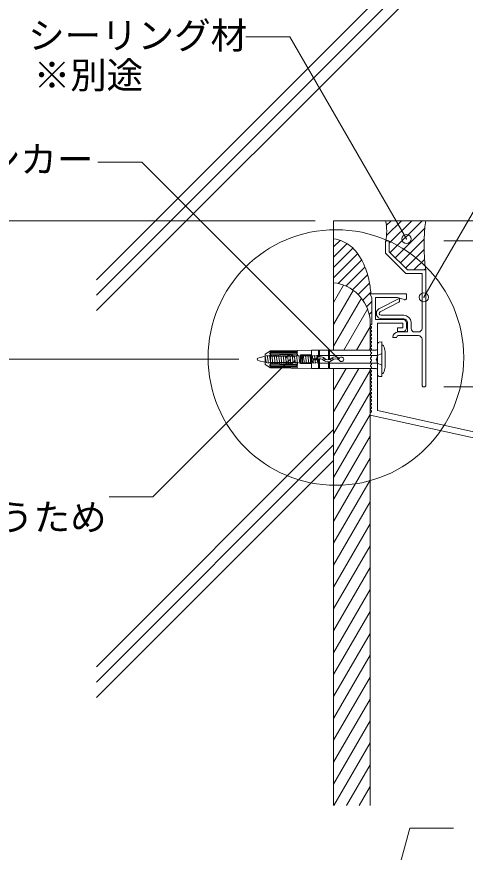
# Model space of a CAD drawing. Units: millimetres, scale not verified. Extents: x -675 to 675, y -471 to 460.
# Drawn here: x -529 to -406.1, y 97.2 to 326.2 of the extents above; entities that cross this region are included whole.
import ezdxf
from ezdxf.enums import TextEntityAlignment as Align

# ---------------------------------------------------------------- set-up
doc = ezdxf.new("R2010")
doc.units = ezdxf.units.MM
doc.header["$LTSCALE"] = 5
doc.header["$PDMODE"] = 32
doc.header["$PDSIZE"] = 2.5
doc.layers.add('1-0_芯・寸法線', color=7, linetype='Continuous', lineweight=18)
doc.styles.add('ＭＳ ゴシック', font='')
doc.styles.get('ＭＳ ゴシック').set_extended_font_data('MS Gothic')

msp = doc.modelspace()

# ---------------------------------------------------------------- linework, layer by layer
at = {"layer": '1-0_芯・寸法線'}
for p, q in [((-507.147, 254.174), (-416.843, 344.479)), ((-507.147, 249.932), (-412.6, 344.479)), ((-507.147, 245.689), (-408.358, 344.479)), ((-466.177, 320.772), (-454.177, 320.772)), ((-422.177, 265.346), (-454.177, 320.772)), ((-417.412, 249.362), (-377.128, 319.137)), ((-506.71, 286.414), (-494.71, 286.414)), ((-440.892, 232.596), (-494.71, 286.414)), ((-547.147, 270.346), (-447.147, 270.346)), ((-442.147, 270.346), (-442.147, 234.846)), ((-442.147, 270.346), (-402.111, 270.346)), ((-427.695, 269.059), (-426.407, 270.346)), ((-427.658, 266.266), (-423.579, 270.346)), ((-426.912, 264.184), (-420.751, 270.346)), ((-426.671, 261.597), (-417.922, 270.346)), ((-425.257, 260.183), (-417.149, 268.29)), ((-442.147, 263.18), (-440.376, 264.951)), ((-442.147, 260.351), (-438.443, 264.056)), ((-427.912, 264.638), (-427.712, 264.838)), ((-427.912, 264.638), (-427.912, 261.424)), ((-427.112, 264.838), (-427.712, 264.838)), ((-427.112, 264.838), (-426.912, 264.638)), ((-426.912, 264.638), (-426.912, 261.838)), ((-423.842, 258.769), (-417.342, 265.269)), ((-376.912, 264.838), (-411.912, 264.838)), ((-442.147, 257.523), (-436.862, 262.808)), ((-442.147, 254.694), (-435.551, 261.29)), ((-427.912, 261.424), (-422.326, 255.838)), ((-426.912, 261.838), (-421.912, 256.838)), ((-422.428, 257.354), (-417.357, 262.426)), ((-440.886, 253.128), (-434.459, 259.555)), ((-420.116, 256.838), (-417.221, 259.733)), ((-438.771, 252.413), (-433.557, 257.628)), ((-416.912, 256.838), (-421.912, 256.838)), ((-417.287, 256.838), (-416.956, 257.17)), ((-416.912, 225.038), (-416.912, 256.838)), ((-436.966, 251.391), (-432.83, 255.526)), ((-422.326, 255.838), (-417.912, 255.838)), ((-417.912, 240.838), (-417.912, 255.838)), ((-442.147, 247.928), (-439.405, 252.677)), ((-435.423, 250.105), (-432.292, 253.236)), ((-442.147, 241.928), (-436.766, 251.249)), ((-434.131, 248.569), (-431.979, 250.721)), ((-432.147, 250.099), (-431.648, 249.288)), ((-431.948, 250.288), (-422.148, 250.288)), ((-422.148, 249.173), (-422.148, 250.288)), ((-422.148, 250.288), (-422.148, 250.288)), ((-442.147, 235.928), (-434.536, 249.112)), ((-433.102, 246.77), (-431.648, 248.223)), ((-431.648, 242.164), (-431.648, 249.288)), ((-424.648, 249.288), (-430.648, 249.288)), ((-430.648, 249.288), (-430.648, 243.288)), ((-424.22, 249.046), (-429.792, 246.163)), ((-424.312, 248.001), (-429.372, 245.382)), ((-422.8, 248.697), (-424.648, 249.288)), ((-424.042, 248.938), (-424.22, 249.046)), ((-424.042, 248.938), (-424.042, 248.445)), ((-439.308, 234.846), (-432.817, 246.089)), ((-432.379, 244.664), (-431.648, 245.395)), ((-432.379, 244.664), (-432.346, 244.697)), ((-432.147, 243.346), (-432.147, 234.846)), ((-423.148, 243.288), (-430.648, 243.288)), ((-422.912, 244.438), (-429.143, 244.438)), ((-428.926, 243.438), (-422.912, 243.438)), ((-435.844, 234.846), (-432.147, 241.248)), ((-431.706, 242.022), (-432.007, 241.722)), ((-432.007, 241.439), (-431.789, 241.222)), ((-431.789, 240.939), (-432.007, 240.722)), ((-424.648, 240.988), (-424.648, 239.988)), ((-423.148, 240.988), (-424.648, 240.988)), ((-423.148, 242.288), (-423.148, 240.988)), ((-422.148, 242.288), (-422.148, 240.988)), ((-421.912, 242.438), (-421.912, 239.838)), ((-420.912, 242.438), (-420.912, 240.838)), ((-432.007, 240.439), (-431.789, 240.222)), ((-431.789, 239.939), (-432.007, 239.722)), ((-432.007, 239.439), (-431.789, 239.222)), ((-431.789, 238.939), (-432.007, 238.722)), ((-432.007, 238.439), (-431.789, 238.222)), ((-425.912, 238.338), (-424.912, 238.338)), ((-423.148, 239.988), (-424.648, 239.988)), ((-424.412, 239.838), (-421.912, 239.838)), ((-424.412, 238.838), (-418.912, 238.838)), ((-420.16, 239.838), (-418.912, 239.838)), ((-419.912, 239.838), (-418.912, 239.838)), ((-431.789, 237.939), (-432.007, 237.722)), ((-432.007, 237.439), (-431.789, 237.222)), ((-431.789, 236.939), (-432.007, 236.722)), ((-432.007, 236.439), (-431.789, 236.222)), ((-431.789, 235.939), (-432.007, 235.722)), ((-430.148, 236.377), (-430.148, 228.315)), ((-428.917, 237.096), (-429.698, 237.008)), ((-428.917, 232.346), (-428.917, 237.096)), ((-428.917, 236.291), (-428.917, 228.401)), ((-417.912, 225.038), (-417.912, 237.838)), ((-460.917, 233.752), (-459.391, 234.647)), ((-460.917, 233.752), (-460.917, 230.939)), ((-459.391, 234.091), (-459.698, 233.846)), ((-452.573, 233.846), (-459.698, 233.846)), ((-459.391, 234.474), (-459.592, 234.346)), ((-452.5, 234.346), (-459.592, 234.346)), ((-448.179, 234.846), (-459.391, 234.647)), ((-459.391, 234.474), (-459.391, 234.647)), ((-451.994, 234.615), (-459.391, 234.474)), ((-459.391, 234.091), (-459.391, 234.346)), ((-459.391, 234.091), (-451.994, 234.259)), ((-459.391, 233.484), (-459.391, 233.846)), ((-451.994, 233.73), (-459.391, 233.484)), ((-448.179, 233.466), (-448.179, 234.846)), ((-446.285, 234.846), (-448.179, 234.846)), ((-446.285, 234.846), (-446.285, 232.983)), ((-446.01, 234.846), (-446.01, 233.048)), ((-443.578, 234.846), (-446.01, 234.846)), ((-443.578, 234.846), (-443.578, 232.224)), ((-443.302, 234.846), (-443.302, 232.271)), ((-430.64, 234.846), (-443.302, 234.846)), ((-432.38, 234.846), (-432.147, 235.248)), ((-432.007, 235.439), (-431.789, 235.222)), ((-431.789, 234.939), (-432.007, 234.722)), ((-432.007, 234.439), (-431.789, 234.222)), ((-431.789, 233.939), (-432.007, 233.722)), ((-427.994, 232.346), (-427.994, 234.478)), ((-547.147, 232.346), (-468.071, 232.346)), ((-453.992, 232.346), (-491.675, 194.664)), ((-460.898, 233.236), (-462.868, 232.639)), ((-462.868, 232.052), (-460.628, 231.456)), ((-459.686, 233.361), (-460.283, 233.236)), ((-459.379, 231.334), (-460.013, 231.456)), ((-459.686, 233.361), (-459.379, 231.331)), ((-459.071, 233.361), (-459.667, 233.236)), ((-459.391, 233.484), (-459.592, 233.221)), ((-452.599, 233.221), (-459.592, 233.221)), ((-452.599, 231.471), (-459.592, 231.471)), ((-459.391, 231.207), (-459.592, 231.471)), ((-458.764, 231.334), (-459.397, 231.456)), ((-459.391, 232.346), (-459.391, 233.221)), ((-459.391, 232.346), (-459.391, 231.471)), ((-459.071, 233.361), (-458.763, 231.331)), ((-458.455, 233.361), (-459.052, 233.236)), ((-458.148, 231.334), (-458.782, 231.456)), ((-458.455, 233.361), (-458.148, 231.331)), ((-457.84, 233.361), (-458.437, 233.236)), ((-457.533, 231.334), (-458.167, 231.456)), ((-457.84, 233.361), (-457.532, 231.331)), ((-457.225, 233.361), (-457.821, 233.236)), ((-456.917, 231.334), (-457.551, 231.456)), ((-457.225, 233.361), (-456.917, 231.331)), ((-456.609, 233.361), (-457.206, 233.236)), ((-456.302, 231.334), (-456.936, 231.456)), ((-456.609, 233.361), (-456.302, 231.331)), ((-455.994, 233.361), (-456.59, 233.236)), ((-455.687, 231.334), (-456.321, 231.456)), ((-455.994, 233.361), (-455.686, 231.331)), ((-455.379, 233.361), (-455.975, 233.236)), ((-455.071, 231.334), (-455.705, 231.456)), ((-455.379, 233.361), (-455.071, 231.331)), ((-454.763, 233.361), (-455.36, 233.236)), ((-454.456, 231.334), (-455.09, 231.456)), ((-454.763, 233.361), (-454.455, 231.331)), ((-454.148, 233.361), (-454.744, 233.236)), ((-453.841, 231.334), (-454.474, 231.456)), ((-454.148, 233.361), (-453.84, 231.331)), ((-453.532, 233.361), (-454.129, 233.236)), ((-453.225, 231.334), (-453.859, 231.456)), ((-453.225, 231.334), (-453.859, 231.456)), ((-453.532, 233.361), (-453.225, 231.331)), ((-453.532, 233.361), (-453.225, 231.331)), ((-452.917, 233.361), (-453.513, 233.236)), ((-452.61, 231.334), (-453.244, 231.456)), ((-452.917, 233.361), (-452.609, 231.331)), ((-452.302, 233.361), (-452.898, 233.236)), ((-451.994, 231.334), (-452.628, 231.456)), ((-452.302, 233.361), (-451.994, 231.331)), ((-451.686, 233.361), (-452.283, 233.236)), ((-451.379, 231.334), (-452.013, 231.456)), ((-451.686, 233.361), (-451.379, 231.331)), ((-451.071, 233.361), (-451.667, 233.236)), ((-450.764, 231.334), (-451.397, 231.456)), ((-451.255, 233.408), (-451.255, 231.283)), ((-448.425, 233.533), (-451.132, 233.533)), ((-448.425, 233.283), (-451.132, 233.283)), ((-448.425, 231.408), (-451.132, 231.408)), ((-451.071, 233.361), (-450.763, 231.331)), ((-450.455, 233.361), (-451.052, 233.236)), ((-450.148, 231.334), (-450.782, 231.456)), ((-450.643, 233.283), (-450.643, 231.408)), ((-450.455, 233.361), (-450.148, 231.331)), ((-449.84, 233.361), (-450.437, 233.236)), ((-449.533, 231.334), (-450.167, 231.456)), ((-449.84, 233.361), (-449.532, 231.331)), ((-449.225, 233.361), (-449.821, 233.236)), ((-448.917, 231.334), (-449.551, 231.456)), ((-449.225, 233.361), (-448.917, 231.331)), ((-448.609, 233.361), (-449.206, 233.236)), ((-448.302, 231.334), (-448.936, 231.456)), ((-448.609, 233.361), (-448.302, 231.331)), ((-447.994, 233.361), (-448.59, 233.236)), ((-448.481, 233.283), (-448.481, 231.408)), ((-447.687, 231.334), (-448.321, 231.456)), ((-447.687, 231.334), (-448.321, 231.456)), ((-447.687, 231.334), (-448.321, 231.456)), ((-448.179, 233.033), (-448.179, 231.658)), ((-447.994, 233.361), (-447.686, 231.331)), ((-447.994, 233.361), (-447.686, 231.331)), ((-447.994, 233.361), (-447.686, 231.331)), ((-447.379, 233.361), (-447.975, 233.236)), ((-447.932, 233.033), (-447.932, 232.721)), ((-447.932, 231.971), (-447.932, 231.658)), ((-447.071, 231.334), (-447.705, 231.456)), ((-446.671, 232.471), (-447.686, 232.471)), ((-446.671, 232.221), (-447.686, 232.221)), ((-447.379, 233.361), (-447.071, 231.331)), ((-447.379, 232.471), (-447.379, 232.221)), ((-446.763, 233.361), (-447.36, 233.236)), ((-446.456, 231.334), (-447.09, 231.456)), ((-446.763, 233.361), (-446.455, 231.331)), ((-446.456, 231.334), (-446.456, 233.361)), ((-446.455, 231.331), (-430.148, 231.331)), ((-446.285, 232.382), (-446.285, 229.846)), ((-446.01, 232.453), (-446.01, 229.846)), ((-443.578, 231.63), (-443.578, 229.846)), ((-443.302, 231.673), (-443.302, 229.846)), ((-432.007, 233.439), (-431.789, 233.222)), ((-431.789, 232.939), (-432.007, 232.722)), ((-432.007, 232.439), (-431.789, 232.222)), ((-431.789, 231.939), (-432.007, 231.722)), ((-432.007, 231.439), (-431.789, 231.222)), ((-430.431, 232.346), (-430.148, 233.288)), ((-430.431, 232.231), (-430.148, 231.288)), ((-430.148, 233.361), (-430.148, 231.331)), ((-430.148, 231.331), (-428.917, 230.706)), ((-428.917, 232.346), (-428.917, 227.596)), ((-427.994, 232.346), (-427.994, 230.214)), ((-460.917, 230.939), (-459.391, 230.044)), ((-452.573, 230.846), (-459.698, 230.846)), ((-459.391, 230.601), (-459.698, 230.846)), ((-452.5, 230.346), (-459.592, 230.346)), ((-459.391, 230.217), (-459.592, 230.346)), ((-459.391, 231.207), (-459.391, 230.846)), ((-451.994, 230.961), (-459.391, 231.207)), ((-459.391, 230.601), (-451.994, 230.432)), ((-459.391, 230.601), (-459.391, 230.346)), ((-451.994, 230.076), (-459.391, 230.217)), ((-459.391, 230.217), (-459.391, 230.044)), ((-448.179, 229.846), (-459.391, 230.044)), ((-448.425, 231.158), (-451.132, 231.158)), ((-448.179, 231.225), (-448.179, 229.846)), ((-446.285, 229.846), (-448.179, 229.846)), ((-443.578, 229.846), (-446.01, 229.846)), ((-430.64, 229.846), (-443.302, 229.846)), ((-442.147, 217.928), (-435.267, 229.846)), ((-442.147, 223.928), (-438.731, 229.846)), ((-442.147, 229.846), (-442.147, 110.106)), ((-442.147, 211.928), (-432.147, 229.248)), ((-432.147, 229.846), (-432.147, 110.106)), ((-431.789, 230.939), (-432.007, 230.722)), ((-432.007, 230.439), (-431.789, 230.222)), ((-431.789, 229.939), (-432.007, 229.722)), ((-432.007, 229.439), (-431.789, 229.222)), ((-430.148, 231.288), (-430.148, 218.288)), ((-431.789, 228.939), (-432.007, 228.722)), ((-432.007, 228.439), (-431.789, 228.222)), ((-431.789, 227.939), (-432.007, 227.722)), ((-432.007, 227.439), (-431.789, 227.222)), ((-431.789, 226.939), (-432.007, 226.722)), ((-428.917, 227.596), (-429.698, 227.684)), ((-432.007, 226.439), (-431.789, 226.222)), ((-431.789, 225.939), (-432.007, 225.722)), ((-432.007, 225.439), (-431.789, 225.222)), ((-431.789, 224.939), (-432.007, 224.722)), ((-432.007, 224.439), (-431.789, 224.222)), ((-417.912, 225.038), (-417.712, 224.838)), ((-417.112, 224.838), (-417.712, 224.838)), ((-417.112, 224.838), (-416.912, 225.038)), ((-376.912, 224.838), (-411.912, 224.838)), ((-442.147, 205.928), (-432.147, 223.248)), ((-431.789, 223.939), (-432.007, 223.722)), ((-432.007, 223.439), (-431.789, 223.222)), ((-431.789, 222.939), (-432.007, 222.722)), ((-432.007, 222.439), (-431.789, 222.222)), ((-431.789, 221.939), (-432.007, 221.722)), ((-432.007, 221.439), (-431.789, 221.222)), ((-431.789, 220.939), (-432.007, 220.722)), ((-432.007, 220.439), (-431.789, 220.222)), ((-431.789, 219.939), (-432.007, 219.722)), ((-432.148, 217.581), (-432.148, 217.581)), ((-432.089, 217.64), (-431.789, 217.939)), ((-432.007, 219.439), (-431.789, 219.222)), ((-431.789, 218.939), (-432.007, 218.722)), ((-432.007, 218.439), (-431.789, 218.222)), ((-430.148, 218.288), (-362.148, 203.288)), ((-442.147, 199.928), (-432.147, 217.248)), ((-432.148, 217.498), (-432.148, 217.081)), ((-385.932, 206.886), (-432.148, 217.081)), ((-507.147, 148.108), (-442.147, 213.108)), ((-442.147, 193.928), (-432.147, 211.248)), ((-507.147, 143.866), (-442.147, 208.866)), ((-507.147, 139.623), (-442.147, 204.623)), ((-442.147, 187.928), (-432.147, 205.248)), ((-442.147, 181.928), (-432.147, 199.248)), ((-503.675, 194.664), (-491.675, 194.664)), ((-442.147, 175.928), (-432.147, 193.248)), ((-442.147, 169.928), (-432.147, 187.248)), ((-442.147, 163.928), (-432.147, 181.248)), ((-442.147, 157.928), (-432.147, 175.248)), ((-442.147, 151.928), (-432.147, 169.248)), ((-442.147, 145.928), (-432.147, 163.248)), ((-442.147, 139.928), (-432.147, 157.248)), ((-442.147, 133.928), (-432.147, 151.248)), ((-442.147, 127.928), (-432.147, 145.248)), ((-442.147, 121.928), (-432.147, 139.248)), ((-442.147, 115.928), (-432.147, 133.248)), ((-442.045, 110.106), (-432.147, 127.248)), ((-438.581, 110.106), (-432.147, 121.248)), ((-435.116, 110.106), (-432.147, 115.248)), ((-421.276, 103.822), (-437.147, 44.589)), ((-421.276, 103.822), (-409.276, 103.822))]:
    msp.add_line(p, q, dxfattribs=at)
for points in [[(-442.147, 265.346), (-441.468, 265.237), (-440.816, 265.087), (-440.192, 264.895), (-439.595, 264.662), (-439.025, 264.391), (-438.482, 264.082), (-437.965, 263.738), (-437.474, 263.361), (-437.009, 262.953), (-436.57, 262.518), (-436.154, 262.059), (-435.764, 261.579), (-435.396, 261.08), (-435.052, 260.566), (-434.731, 260.04), (-434.431, 259.506), (-434.153, 258.965), (-433.895, 258.422), (-433.658, 257.878), (-433.439, 257.336), (-433.239, 256.798), (-433.057, 256.266), (-432.892, 255.741), (-432.743, 255.223), (-432.609, 254.714), (-432.49, 254.214), (-432.384, 253.72), (-432.291, 253.234), (-432.21, 252.751), (-432.14, 252.271), (-432.08, 251.789), (-432.028, 251.301), (-431.984, 250.803), (-431.948, 250.288)], [(-423.148, 242.288), (-430.148, 242.288), (-430.148, 233.288)], [(-446.763, 233.361), (-430.148, 233.361), (-428.917, 233.986)], [(-460.302, 233.361), (-460.898, 233.236), (-460.628, 231.456)], [(-460.302, 233.361), (-459.994, 231.331), (-460.628, 231.456)]]:
    msp.add_lwpolyline(points, dxfattribs=at)
msp.add_circle((-441.506, 232.846), 35.02, dxfattribs=at)
for centre, radius, start, end in [((-440.88, 267.492), 13.278, 347.58869, 12.41131), ((-367.393, 263.592), 49.977, 172.23352, 187.76648), ((-443.453, 242.04), 11.381, 6.58685, 83.41315), ((-431.948, 250.088), 0.2, 90, 176.9357), ((-424.542, 248.445), 0.5, 297.35801, 0), ((-422.648, 249.173), 0.5, 252.25525, 0), ((-428.926, 244.938), 1.5, 125.25766, 270), ((-429.143, 244.938), 0.5, 117.35801, 270), ((-423.148, 242.288), 1, 0, 90), ((-423.148, 242.288), 1, 0, 90), ((-422.912, 242.438), 2, 0, 90), ((-422.912, 242.438), 1, 0, 90), ((-431.865, 241.581), 0.2, 135, 225), ((-431.865, 240.581), 0.2, 135, 225), ((-431.931, 241.081), 0.2, 315, 45), ((-431.848, 242.164), 0.2, 315, 0), ((-423.148, 240.988), 1, 270, 0), ((-423.148, 240.988), 1, 270, 0), ((-419.912, 240.838), 1, 180, 270), ((-418.912, 240.838), 1, 270, 0), ((-431.865, 239.581), 0.2, 135, 225), ((-431.865, 238.581), 0.2, 135, 225), ((-431.931, 240.081), 0.2, 315, 45), ((-431.931, 239.081), 0.2, 315, 45), ((-431.931, 238.081), 0.2, 315, 45), ((-424.412, 238.338), 1.5, 90, 180), ((-424.412, 238.338), 0.5, 90, 180), ((-418.912, 237.838), 1, 0, 90), ((-431.865, 237.581), 0.2, 135, 225), ((-431.865, 236.581), 0.2, 135, 225), ((-431.931, 237.081), 0.2, 315, 45), ((-431.931, 236.081), 0.2, 315, 45), ((-431.865, 235.581), 0.2, 135, 225), ((-431.865, 234.581), 0.2, 135, 225), ((-431.865, 233.581), 0.2, 135, 225), ((-431.931, 235.081), 0.2, 315, 45), ((-431.931, 234.081), 0.2, 315, 45), ((-431.865, 232.581), 0.2, 135, 225), ((-431.865, 231.581), 0.2, 135, 225), ((-431.931, 233.081), 0.2, 315, 45), ((-431.931, 232.081), 0.2, 315, 45), ((-430.239, 232.288), 0.2, 163.30098, 196.69902), ((-431.865, 230.581), 0.2, 135, 225), ((-431.865, 229.581), 0.2, 135, 225), ((-431.931, 231.081), 0.2, 315, 45), ((-431.931, 230.081), 0.2, 315, 45), ((-431.931, 229.081), 0.2, 315, 45), ((-431.865, 228.581), 0.2, 135, 225), ((-431.865, 227.581), 0.2, 135, 225), ((-431.865, 226.581), 0.2, 135, 225), ((-431.931, 228.081), 0.2, 315, 45), ((-431.931, 227.081), 0.2, 315, 45), ((-431.865, 225.581), 0.2, 135, 225), ((-431.865, 224.581), 0.2, 135, 225), ((-431.931, 226.081), 0.2, 315, 45), ((-431.931, 225.081), 0.2, 315, 45), ((-431.865, 223.581), 0.2, 135, 225), ((-431.865, 222.581), 0.2, 135, 225), ((-431.931, 224.081), 0.2, 315, 45), ((-431.931, 223.081), 0.2, 315, 45), ((-431.931, 222.081), 0.2, 315, 45), ((-431.865, 221.581), 0.2, 135, 225), ((-431.865, 220.581), 0.2, 135, 225), ((-431.931, 221.081), 0.2, 315, 45), ((-431.931, 220.081), 0.2, 315, 45), ((-431.948, 217.498), 0.2, 135, 180), ((-431.865, 219.581), 0.2, 135, 225), ((-431.865, 218.581), 0.2, 135, 225), ((-431.931, 219.081), 0.2, 315, 45), ((-431.931, 218.081), 0.2, 315, 45)]:
    msp.add_arc(centre, radius, start, end, dxfattribs=at)
for centre, major_axis, ratio, start_param, end_param in [((-429.655, 236.377), (0, 0.633), 0.777328, 0.0872665, 1.5707963), ((-428.826, 235.791), (0, 0.513), 0.777328, 5.1964622, 6.5129023), ((-433.92, 232.346), (0, 7.917), 0.777328, 4.9850364, 5.1964622), ((-452.599, 233.846), (0, 0.625), 0.984615, 3.1415686, 4.5262609), ((-452.573, 234.471), (0, 0.625), 0.984615, 3.1415835, 4.3668211), ((-452.5, 234.971), (0, 0.625), 0.984615, 3.1415926, 4.1068198), ((-446.148, 234.971), (0, 0.188), 0.984615, 2.300524, 3.9826613), ((-443.44, 234.971), (0, 0.188), 0.984615, 2.300524, 3.9826613), ((-430.64, 235.346), (0, 0.5), 0.984615, 3.1415924, 4.712389), ((-462.763, 232.346), (0, 0.312), 0.984615, 0.3490659, 2.7925268), ((-452.599, 230.846), (0, 0.625), 0.984615, 4.8985171, 6.2832094), ((-451.132, 233.408), (0, 0.125), 0.984615, 6.2831853, 9.424778), ((-451.132, 231.283), (0, 0.125), 0.984615, 6.2831853, 7.8539816), ((-448.425, 233.033), (0, 0.5), 0.984615, 4.712389, 6.2831853), ((-448.425, 233.033), (0, 0.25), 0.984615, 4.712389, 6.2831853), ((-448.425, 231.658), (0, 0.5), 0.984615, 3.1415927, 4.712389), ((-448.425, 231.658), (0, 0.25), 0.984615, 3.1415927, 4.712389), ((-447.686, 232.721), (0, 0.25), 0.984615, 1.5707963, 3.1415927), ((-447.686, 231.971), (0, 0.25), 0.984615, 6.2831853, 7.8539816), ((-447.132, 232.721), (0, 0.25), 0.984615, 3.1415926, 3.9600705), ((-445.784, 231.439), (0, 1.625), 0.984615, 5.5303847, 7.1016632), ((-446.671, 232.221), (0, 0.25), 0.984615, 5.7420858, 6.2831853), ((-446.671, 232.471), (0, 0.25), 0.984615, 3.1415927, 3.6826922), ((-445.784, 230.971), (0, 1.5), 0.984615, 5.5303611, 6.8242848), ((-445.784, 233.721), (0, 1.5), 0.984615, 2.6004931, 2.7304548), ((-445.784, 233.721), (0, 1.5), 0.984615, 3.5527305, 3.8761483), ((-443.681, 231.439), (0, 1.625), 0.984615, 0.7170457, 0.7692857), ((-443.681, 233.252), (0, 1.625), 0.984615, 2.3894412, 3.8937441), ((-445.784, 233.252), (0, 1.625), 0.984615, 3.8586383, 3.9659091), ((-443.681, 233.721), (0, 1.5), 0.984615, 2.3894717, 3.8937136), ((-443.681, 230.971), (0, 1.5), 0.984615, 0.4111379, 0.6797399), ((-443.681, 230.971), (0, 1.5), 0.984615, 5.5307109, 5.8720474), ((-441.578, 231.439), (0, 1.625), 0.984615, 5.5643851, 7.0359859), ((-441.578, 233.252), (0, 1.625), 0.984615, 2.3891183, 2.424547), ((-443.681, 231.439), (0, 1.625), 0.984615, 5.5307109, 5.5661396), ((-441.578, 230.971), (0, 1.5), 0.984615, 5.4776983, 7.0360095), ((-441.578, 233.721), (0, 1.5), 0.984615, 2.3887684, 2.7304548), ((-441.578, 233.721), (0, 1.5), 0.984615, 3.5527305, 3.9323051), ((-439.994, 232.346), (0, 0.625), 0.984615, 2.1381187, 7.3225704), ((-452.573, 230.221), (0, 0.625), 0.984615, 5.0579569, 6.2831945), ((-452.5, 229.721), (0, 0.625), 0.984615, 5.3179582, 6.2831853), ((-451.132, 231.283), (0, 0.125), 0.984615, 1.5707963, 3.1415927), ((-446.148, 229.721), (0, 0.188), 0.984615, 5.4421166, 7.124254), ((-443.44, 229.721), (0, 0.188), 0.984615, 5.4421166, 7.124254), ((-430.64, 229.346), (0, 0.5), 0.984615, 4.712389, 6.2831856), ((-433.92, 232.346), (0, 7.917), 0.777328, 4.2283158, 4.4397415), ((-429.655, 228.315), (0, 0.633), 0.777328, 1.5707963, 3.0543262), ((-428.826, 228.9), (0, 0.513), 0.777328, 2.9118756, 4.2283158)]:
    msp.add_ellipse(centre, major_axis=major_axis, ratio=ratio, start_param=start_param, end_param=end_param, dxfattribs=at)
for p in [(-422.177, 265.346), (-417.412, 249.362), (-453.992, 232.346)]:
    msp.add_point(p, dxfattribs=at)

# ---------------------------------------------------------------- texts
at = {"layer": '1-0_芯・寸法線', "style": 'ＭＳ ゴシック'}
for s, p in [('シーリング材', (-525.825, 315.243)), ('※別途', (-524.312, 304.373)), ('アンカー', (-547.961, 281.3)), ('パラボード部材で行うため', (-624.325, 183.209))]:
    msp.add_text(s, height=7.331, dxfattribs=at).set_placement(p, align=Align.BOTTOM_LEFT)

doc.saveas('drawing.dxf')
